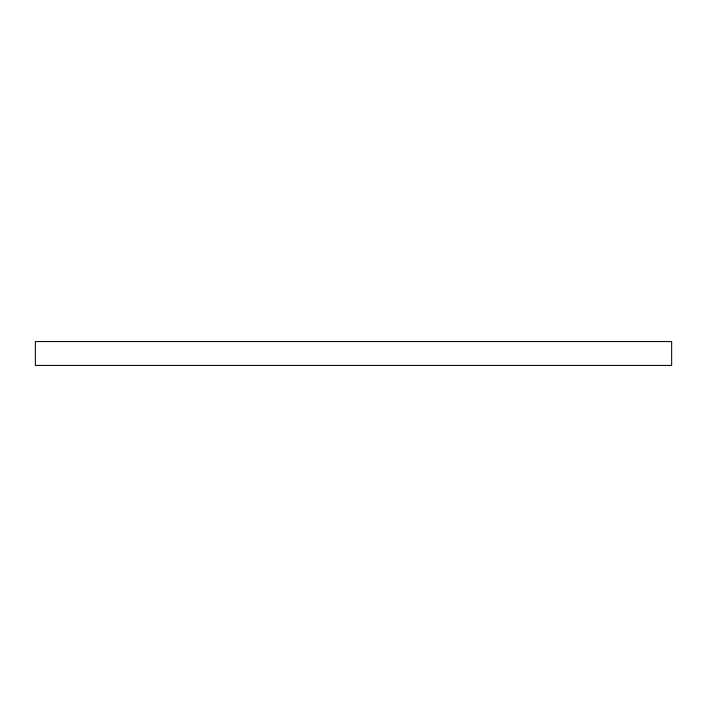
<?xml version="1.0" encoding="UTF-8"?>
<svg xmlns="http://www.w3.org/2000/svg" width="707" height="707" viewBox="0 0 707 707"><rect width="100%" height="100%" fill="white"/><g stroke="black" fill="none" stroke-linecap="round" stroke-linejoin="round"><path stroke-width="1.06" d="M671.65 341.569L35.35 341.569L35.35 365.431L671.65 365.431L671.65 341.569"/></g></svg>
